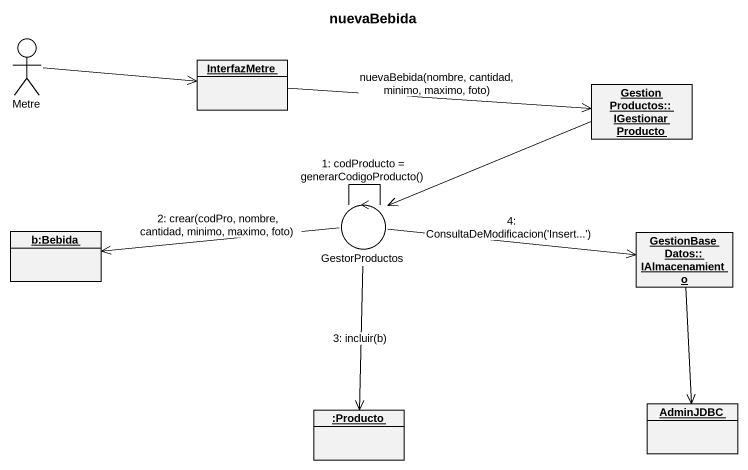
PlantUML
@startuml
title nuevaBebida
allowmixing
hide circle
hide empty members
actor Metre
object InterfazMetre
object "GestionProductos::IGestionarProducto" as GestionProductos
object "b:Bebida" as b_Bebida
control GestorProductos
object "GestionBaseDatos::IAlmacenamiento" as GestionBaseDatos
object ":Producto" as Producto
object AdminJDBC
Metre -right-> InterfazMetre
InterfazMetre -right-> GestionProductos : nuevaBebida(nombre, cantidad, minimo, maximo, foto)
GestionProductos -left-> GestorProductos
GestorProductos -left-> b_Bebida : 2: crear(codPro, nombre, cantidad, minimo, maximo, foto)
GestorProductos -- GestorProductos : 1: codProducto = generarCodigoProducto()
GestorProductos -right-> GestionBaseDatos : 4: ConsultaDeModificacion('Insert...')
GestorProductos --> Producto : 3: incluir(b)
GestionBaseDatos --> AdminJDBC
@enduml
